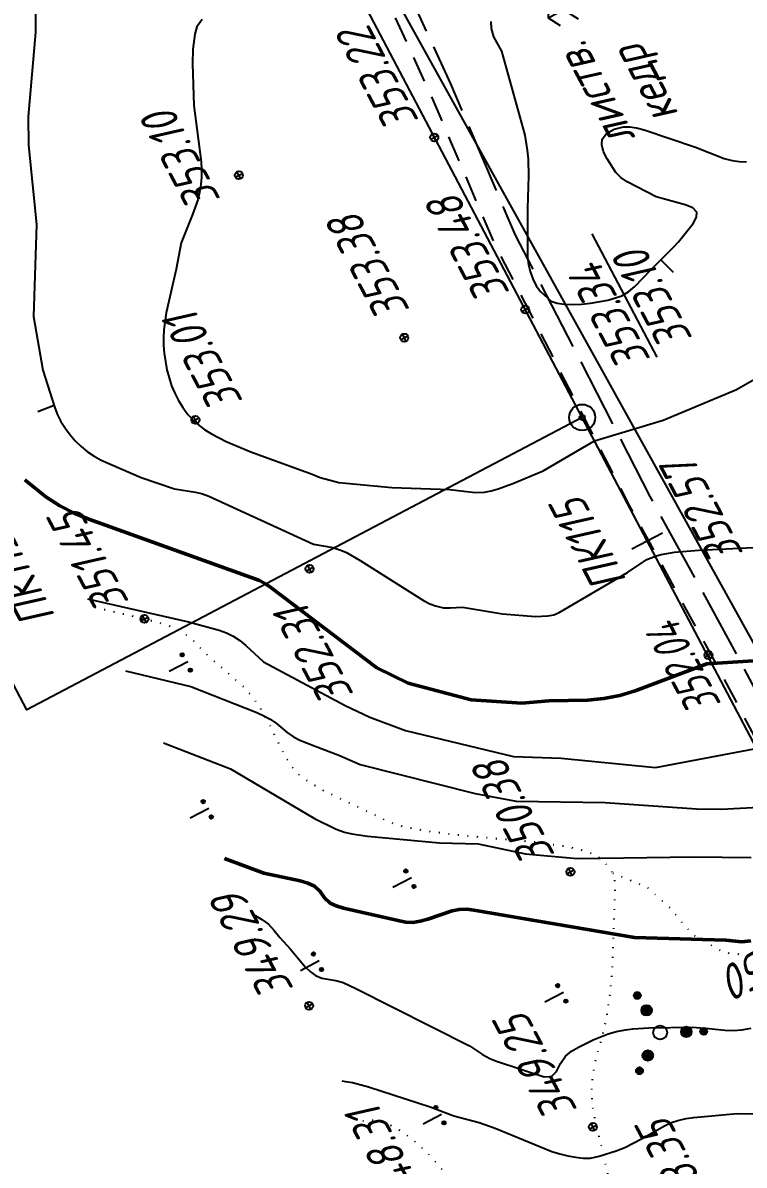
# Model space of a CAD drawing. Extents: x 1517348 to 1518464, y 2188576 to 2190606.
# Drawn here: x 1517520.8 to 1517603.7, y 2190026.5 to 2190157.8 of the extents above; entities that cross this region are included whole.
import ezdxf
from ezdxf.enums import TextEntityAlignment as Align

# ---------------------------------------------------------------- set-up
doc = ezdxf.new("R2010")
doc.units = 0
for name, pattern in [('ИИDash_30_20', [5, 3, -2]), ('ИИDash_80_20', [10, 8, -2]), ('ИИDot', [1, 0, -1])]:
    doc.linetypes.add(name, pattern=pattern)
for name, color, linetype, lineweight in [('ИИ_ГЕОПУНКТ_025', 7, 'Continuous', 25), ('ИИ_ДОРОГА_025', 7, 'Continuous', 25), ('ИИ_КОНТУР_025', 7, 'ИИDot', 25), ('ИИ_ОТМЕТКА_025', 7, 'Continuous', 25), ('ИИ_ПИКЕТАЖ_025', 7, 'Continuous', 25), ('ИИ_РАЗМЕР_025', 7, 'Continuous', 25), ('ИИ_РЕЛЬЕФ_025', 34, 'Continuous', 25), ('ИИ_РЕЛЬЕФ_050', 34, 'Continuous', 50), ('ИИ_ТРАССА_ТРУБ_025', 7, 'Continuous', 25), ('ИИ_УГОДЬЯ_025', 7, 'Continuous', 25)]:
    doc.layers.add(name, color=color, linetype=linetype, lineweight=lineweight)
doc.styles.add('VNIPISIMPLEXCUR', font='simplex.shx', dxfattribs={"width": 0.8, "oblique": 15})
doc.dimstyles.new('ИИ-2000-м-dm$0', dxfattribs={"dimscale": 2, "dimtxt": 2.5, "dimasz": 2.5, "dimexe": 1.25, "dimexo": 0, "dimgap": 1, "dimtad": 1, "dimtoh": 1, "dimzin": 1, "dimdsep": 46, "dimtxsty": 'VNIPISIMPLEXCUR', "dimblk": 'OBLIQUE', "dimcen": 2.5, "dimaunit": 1, "dimadec": 4, "dimazin": 0, "dimtfac": 1, "dimtmove": 1, "dimatfit": 2, "dimfxl": 1, "dimarcsym": 0})
doc.dimstyles.new('ИИ-2000-м-dm$2', dxfattribs={"dimscale": 2, "dimtxt": 2.5, "dimasz": 2.5, "dimexe": 1.25, "dimexo": 0, "dimgap": 1, "dimtad": 2, "dimtoh": 1, "dimzin": 1, "dimdsep": 46, "dimtxsty": 'VNIPISIMPLEXCUR', "dimcen": 2.5, "dimaunit": 1, "dimazin": 0, "dimtfac": 1, "dimtmove": 1, "dimatfit": 2, "dimfxl": 1, "dimarcsym": 0})

# ---------------------------------------------------------------- blocks, each defined once
blk = doc.blocks.new('ИИ053672А')
at = {"color": 0, "linetype": 'Continuous'}
for points in [[(0.6999999999999886, 3.095854811567278), (0, 3.5), (-0.6999999999999886, 3.095854811567278)], [(0, 3.5), (0, 0), (0.6999999999999886, 0)], [(0.8499999999999943, 2.009252271188814), (0, 2.5), (-0.8499999999999943, 2.009252271188814)], [(1, 0.9226497308103774), (0, 1.5), (-1, 0.9226497308103774)]]:
    blk.add_lwpolyline(points, dxfattribs=at)
at = {"color": 0, "linetype": 'Continuous', "style": 'VNIPISIMPLEXCUR', "oblique": 15, "width": 0.8}
blk.add_attdef('RACE1', text='', height=2, dxfattribs=at).set_placement((-2, 2.25), align=Align.RIGHT)
blk.add_attdef('HEIGHT', (2, 2.25), '', height=2, dxfattribs=at)
blk.add_attdef('DISTANCE', text='', height=2, dxfattribs=at).set_placement((8.5, 1.75), align=Align.MIDDLE_LEFT)
blk.add_attdef('RACE2', text='', height=2, dxfattribs=at).set_placement((-2, 1.25), align=Align.TOP_RIGHT)
blk.add_attdef('THICKNESS', text='', height=2, dxfattribs=at).set_placement((2, 1.25), align=Align.TOP_LEFT)
blk = doc.blocks.new('ИИ05407')
at = {"linetype": 'Continuous', "lineweight": 25}
h = blk.add_hatch(color=0, dxfattribs=at)
edge = h.paths.add_edge_path()
edge.add_arc((-0.4999999999999995, 0.1), 0.1, 0, 360)
h = blk.add_hatch(color=0, dxfattribs=at)
edge = h.paths.add_edge_path()
edge.add_arc((0.5000000000000007, 0.1), 0.1, 0, 360)
at = {"color": 0, "linetype": 'Continuous', "lineweight": 25}
blk.add_lwpolyline([(0, 0), (0, 1.2)], dxfattribs=at)
for centre in [(-0.4999999999999995, 0.1), (0.5000000000000007, 0.1)]:
    blk.add_circle(centre, 0.1, dxfattribs=at)
blk = doc.blocks.new('ИИ053952')
at = {"linetype": 'Continuous', "lineweight": 25}
h = blk.add_hatch(color=0, dxfattribs=at)
edge = h.paths.add_edge_path()
edge.add_arc((-1.308630616908658, 2.130137532763825), 0.2, 0, 360)
h = blk.add_hatch(color=0, dxfattribs=at)
edge = h.paths.add_edge_path()
edge.add_arc((-0.7851783701452177, 1.278082519658284), 0.3, 0, 360)
h = blk.add_hatch(color=0, dxfattribs=at)
edge = h.paths.add_edge_path()
edge.add_arc((1.499441115229502, 0.04094315521868452), 0.3, 0, 360)
h = blk.add_hatch(color=0, dxfattribs=at)
edge = h.paths.add_edge_path()
edge.add_arc((2.49906852538254, 0.06823859203112193), 0.2, 0, 360)
h = blk.add_hatch(color=0, dxfattribs=at)
edge = h.paths.add_edge_path()
edge.add_arc((-0.7142627450842838, -1.319025674876968), 0.3, 0, 360)
h = blk.add_hatch(color=0, dxfattribs=at)
edge = h.paths.add_edge_path()
edge.add_arc((-1.190437908473882, -2.198376124794947), 0.2, 0, 360)
at = {"color": 0, "linetype": 'Continuous', "lineweight": 25}
for centre, radius in [((-1.308630616908658, 2.130137532763825), 0.2), ((-0.7851783701452177, 1.278082519658284), 0.3), ((0, 0), 0.4), ((1.499441115229502, 0.04094315521868452), 0.3), ((2.49906852538254, 0.06823859203112193), 0.2), ((-0.7142627450842838, -1.319025674876968), 0.3), ((-1.190437908473882, -2.198376124794947), 0.2)]:
    blk.add_circle(centre, radius, dxfattribs=at)
blk = doc.blocks.new('PICKET')
at = {"color": 0, "linetype": 'Continuous', "lineweight": 25}
for p, q in [((-0.2299999999999898, 0), (0.2299999999999898, 0)), ((0, 0.2299999999999898), (0, -0.2299999999999898))]:
    blk.add_line(p, q, dxfattribs=at)
blk.add_circle((0, 0), 0.23, dxfattribs=at)
at = {"color": 0, "linetype": 'Continuous', "style": 'VNIPISIMPLEXCUR', "oblique": 15, "width": 0.8}
blk.add_attdef('OTMETKA', (1.25, 0.3000000000000114), '', height=2, dxfattribs=at)
at = {"color": 8, "linetype": 'Continuous', "style": 'VNIPISIMPLEXCUR', "oblique": 15, "width": 0.8, "flags": 1}
blk.add_attdef('NOMER', (1.25, -2.699999999999989), '', height=2, dxfattribs=at)
blk = doc.blocks.new('ИИ050052Р')
at = {"linetype": 'Continuous', "lineweight": 25}
h = blk.add_hatch(color=0, dxfattribs=at)
edge = h.paths.add_edge_path()
edge.add_arc((0, 0), 0.15, 0, 360)
at = {"color": 0, "linetype": 'Continuous', "lineweight": 25}
for radius in [0.75, 0.15]:
    blk.add_circle((0, 0), radius, dxfattribs=at)
at = {"color": 0, "linetype": 'Continuous', "style": 'VNIPISIMPLEXCUR', "oblique": 15, "width": 0.8}
for tag, p in [('CENTRE', (1.449999999999999, 0.6999999999999993)), ('HEIGHT', (1.449999999999999, -2.699999999999999))]:
    blk.add_attdef(tag, p, '', height=2, dxfattribs=at)
for tag, p in [('NUMBER', (-2, -1)), ('STATIONING', (-2, -4.399999999999999)), ('ALPHA', (-2, -7.799999999999999))]:
    blk.add_attdef(tag, text='', height=2, dxfattribs=at).set_placement(p, align=Align.RIGHT)
at = {"color": 253, "linetype": 'Continuous', "style": 'VNIPISIMPLEXCUR', "oblique": 15, "width": 0.8, "flags": 1}
blk.add_attdef('NOTE', text='', height=1.6, dxfattribs=at).set_placement((-2, -10.8), align=Align.RIGHT)
blk = doc.blocks.new('ИИ15001')
at = {"color": 0, "linetype": 'Continuous', "lineweight": 25}
blk.add_lwpolyline([(0, 1), (0, -1)], dxfattribs=at)
at = {"color": 0, "linetype": 'Continuous', "lineweight": 25, "style": 'VNIPISIMPLEXCUR', "oblique": 15, "width": 0.8}
blk.add_attdef('STATIONING', text='', height=2, dxfattribs=at).set_placement((0, 2), align=Align.CENTER)
at = {"color": 7, "linetype": 'Continuous', "lineweight": 25, "style": 'VNIPISIMPLEXCUR', "oblique": 15, "width": 0.8}
blk.add_attdef('HEIGHT', text='', height=2, dxfattribs=at).set_placement((0, -2), align=Align.TOP_CENTER)
blk = doc.blocks.new('ИИ15002')
at = {"linetype": 'Continuous', "lineweight": 25}
h = blk.add_hatch(color=0, dxfattribs=at)
edge = h.paths.add_edge_path()
edge.add_arc((0, 0), 0.3, 0, 360)
at = {"color": 0, "linetype": 'Continuous', "lineweight": 25}
blk.add_circle((0, 0), 0.3, dxfattribs=at)
at = {"color": 0, "linetype": 'Continuous', "style": 'VNIPISIMPLEXCUR', "oblique": 15, "width": 0.8}
blk.add_attdef('STATIONING', (1, 1.3), '', height=2, rotation=90, dxfattribs=at)
at = {"color": 7, "linetype": 'Continuous', "style": 'VNIPISIMPLEXCUR', "oblique": 15, "width": 0.8}
blk.add_attdef('HEIGHT', text='', height=2, dxfattribs=at).set_placement((0, -1.3), align=Align.TOP_CENTER)
blk = doc.blocks.new('ИИ053296')
at = {"color": 0, "linetype": 'Continuous', "lineweight": 25}
blk.add_lwpolyline([(0, 0), (1, 0)], dxfattribs=at)
blk = doc.blocks.new('*D23')
at = {"layer": 'Defpoints', "color": 0, "transparency": 16777216}
for p in [(1517433.621501465, 2190485.815147317), (1517814.440990922, 2189993.765485427), (1517710.22396593, 2189950.843444816), (1517583.524995303, 2189878.794785678), (1518412.378345602, 2188627.849851612)]:
    blk.add_point(p, dxfattribs=at)
at = {"layer": 'ИИ_РАЗМЕР_025', "color": 0, "lineweight": -2, "transparency": 16777216}
for p, q in [((1517701.869198599, 2189947.558260646), (1517694.819576247, 2189960.940495218)), ((1517709.197025908, 2189948.667662895), (1517701.869198599, 2189947.558260646))]:
    blk.add_line(p, q, dxfattribs=at)
blk.add_arc((1517718.097446287, 2189945.797025238), 9.351900528215149, 142.4771374304417, 181.7709000662602, dxfattribs=at)
at = {"layer": 'ИИ_РАЗМЕР_025', "color": 0, "transparency": 16777216}
for points in [[(1517710.250687985, 2189952.002795828), (1517711.11002611, 2189950.983327453), (1517713.738762169, 2189954.071076014)], [(1517709.396538201, 2189945.670653224), (1517708.103486539, 2189945.345391518), (1517709.725797489, 2189941.628867385)]]:
    blk.add_solid(points, dxfattribs=at)
at = {"layer": 'ИИ_РАЗМЕР_025', "color": 0, "transparency": 16777216, "insert": (1517695.120068084, 2189953.115974297), "char_height": 4, "attachment_point": 5, "rotation": 117.77979618591773, "style": 'VNIPISIMPLEXCUR'}
blk.add_mtext("88°41'", dxfattribs=at)
blk = doc.blocks.new('_Oblique')
at = {"color": 0, "linetype": 'ByBlock', "lineweight": -2}
blk.add_line((-0.5, -0.5), (0.5, 0.5), dxfattribs=at)
blk = doc.blocks.new('*D27')
at = {"layer": 'Defpoints', "color": 0, "transparency": 16777216}
for p in [(1517483.755288702, 2190304.733100993), (1518396.803185446, 2188657.416037757), (1518396.803185446, 2188657.416037757)]:
    blk.add_point(p, dxfattribs=at)
at = {"layer": 'ИИ_РАЗМЕР_025', "color": 0, "lineweight": -2, "transparency": 16777216}
for p, q in [((1517483.755288702, 2190304.733100992), (1517481.568697301, 2190303.521152955)), ((1517483.755288702, 2190304.733100992), (1518396.803185446, 2188657.416037756)), ((1518396.803185446, 2188657.416037756), (1518394.616594044, 2188656.20408972))]:
    blk.add_line(p, q, dxfattribs=at)
at = {"layer": 'ИИ_РАЗМЕР_025', "color": 0, "lineweight": -2, "transparency": 16777216, "xscale": 4, "yscale": 4, "zscale": 4}
for p, rotation in [((1517483.755288702, 2190304.733100992), 118.9980081626661), ((1518396.803185446, 2188657.416037756), 298.9980081626661)]:
    blk.add_blockref('_Oblique', p, dxfattribs=dict(at, rotation=rotation))
at = {"layer": 'ИИ_РАЗМЕР_025', "color": 0, "transparency": 16777216, "insert": (1517937.655327392, 2189479.620231731), "char_height": 4, "attachment_point": 5, "rotation": 118.9980081626661, "style": 'VNIPISIMPLEXCUR'}
blk.add_mtext('1883.43', dxfattribs=at)

msp = doc.modelspace()

# ---------------------------------------------------------------- linework, layer by layer
at = {"layer": 'ИИ_ГЕОПУНКТ_025'}
for points in [[(1517593.676009426, 2190119.374170131), (1517586.194043017, 2190133.57711953)], [(1517585.06, 2190112.46), (1517521.256931436, 2190078.849205344), (1517506.368600413, 2190107.111589937)]]:
    msp.add_lwpolyline(points, dxfattribs=at)
at = {"layer": 'ИИ_ДОРОГА_025', "linetype": 'ИИDash_80_20', "flags": 128}
msp.add_lwpolyline([(1517446.319362312, 2190384.67947373), (1517460.936091589, 2190356.707443688), (1517471.71646246, 2190335.492650948), (1517488.862448593, 2190302.777117058), (1517501.972016227, 2190277.143003955), (1517520.373258688, 2190241.960729805), (1517529.567670841, 2190224.008195496), (1517543.82000587, 2190197.367925347), (1517556.260604475, 2190178.704758228), (1517562.431063656, 2190167.125001888), (1517569.920295173, 2190150.810719987), (1517577.373067895, 2190133.408673869), (1517584.094475119, 2190120.380808467), (1517592.846709528, 2190103.387415843), (1517602.80841393, 2190085.198301814), (1517615.806557991, 2190060.52348882), (1517627.403795447, 2190038.093585961), (1517634.270374797, 2190025.414855174), (1517639.826977019, 2190014.861783984), (1517641.143843273, 2190012.170209758), (1517647.098179724, 2190000)], dxfattribs=at)
at = {"layer": 'ИИ_ДОРОГА_025', "linetype": 'ИИDash_30_20', "flags": 128}
msp.add_lwpolyline([(1517444.015006611, 2190383.475337192), (1517458.624888015, 2190355.516411921), (1517469.405973226, 2190334.300213427), (1517486.55351972, 2190301.581702277), (1517499.662591567, 2190275.948558623), (1517518.064187442, 2190240.765608764), (1517527.264140442, 2190222.802255682), (1517541.586815313, 2190196.03050726), (1517554.026218153, 2190177.369134006), (1517560.10027968, 2190165.970281763), (1517567.54342403, 2190149.756394548), (1517575.019725521, 2190132.299409315), (1517581.783869718, 2190119.188708352), (1517590.550418367, 2190102.167521715), (1517600.517889998, 2190083.96787728), (1517613.501573544, 2190059.320515167), (1517625.105688407, 2190036.877310901), (1517631.976888507, 2190024.190048173), (1517637.508449087, 2190013.684535946), (1517638.08537361, 2190012.505346205), (1517650.016189876, 2189989.149599128), (1517658.785313835, 2189972.231542082), (1517661.191188359, 2189967.581960607)], dxfattribs=at)
at = {"layer": 'ИИ_КОНТУР_025', "flags": 128}
for points in [[(1517559.845124253, 2190031.588444077), (1517559.863269873, 2190031.594766439), (1517560.677654737, 2190031.6914023), (1517561.532758683, 2190031.615110604), (1517562.428581713, 2190031.365891351), (1517563.365123826, 2190030.943744541), (1517564.327115481, 2190030.371557688), (1517565.299287134, 2190029.672218308), (1517566.281638787, 2190028.8457264), (1517567.274170439, 2190027.892081964), (1517568.276882089, 2190026.811285002), (1517569.289773739, 2190025.603335511), (1517570.312845389, 2190024.268233493), (1517572.386983684, 2190021.36025426), (1517573.432960331, 2190020.074741818), (1517574.484026978, 2190018.94944162), (1517575.540183624, 2190017.984353666), (1517576.60143027, 2190017.179477958), (1517577.667766916, 2190016.534814493), (1517578.739193561, 2190016.050363273), (1517579.815710205, 2190015.726124298), (1517581.800776552, 2190015.380269424), (1517582.66351702, 2190015.314150109), (1517583.439729017, 2190015.31923621), (1517584.129412543, 2190015.395527727), (1517584.732567599, 2190015.543024659), (1517585.249194184, 2190015.761727006), (1517585.679292299, 2190016.051634769), (1517586.748175314, 2190017.119716), (1517587.633821084, 2190018.370896872), (1517588.122453128, 2190019.306739474), (1517588.320959914, 2190019.814078089), (1517588.565276241, 2190020.943192773), (1517588.605996237, 2190022.224890729), (1517588.443119904, 2190023.659171958), (1517586.367702032, 2190032.596727877), (1517586.23409038, 2190033.608862475), (1517586.174282657, 2190034.631169276), (1517586.188278862, 2190035.663648278), (1517586.276078996, 2190036.706299483), (1517586.437683058, 2190037.759122889), (1517586.673091048, 2190038.822118499), (1517587.310565478, 2190041.006888845), (1517587.859982277, 2190043.43018565), (1517588.266588109, 2190046.120271435), (1517588.530382975, 2190049.077146199), (1517588.846913346, 2190058.310618421), (1517588.821427128, 2190059.234035634), (1517588.58729141, 2190060.047812289), (1517588.119019973, 2190060.820899657), (1517587.416612817, 2190061.553297736), (1517586.977608345, 2190061.904238293), (1517586.384534063, 2190062.24013769), (1517585.541854093, 2190062.556127088), (1517584.449568433, 2190062.852206487), (1517583.107677084, 2190063.128375888), (1517579.675077319, 2190063.620984692), (1517570.777402584, 2190064.431664127), (1517567.237913741, 2190064.878498381), (1517564.62558827, 2190065.374456262), (1517563.667111798, 2190065.640856564), (1517562.31436642, 2190066.211988585), (1517555.508366327, 2190069.466618365), (1517553.687078622, 2190070.511226071), (1517552.50352315, 2190071.404928155), (1517551.670979957, 2190072.35776411), (1517550.902729093, 2190073.579773428), (1517549.160981344, 2190077.135434819), (1517547.974170316, 2190079.251260179), (1517547.205570948, 2190080.30540811), (1517546.271197631, 2190081.34951671), (1517544.558811506, 2190082.896855866), (1517542.298236872, 2190084.844520519), (1517540.958844867, 2190086.173500279), (1517540.183968299, 2190086.991092557), (1517539.184289098, 2190087.71895673), (1517537.908316333, 2190088.351445585), (1517536.356050003, 2190088.888559121), (1517528.70419257, 2190090.703932983)], [(1517615.828409798, 2190054.820244189), (1517612.474613229, 2190051.71417243), (1517608.313464475, 2190050.192940168), (1517601.412059382, 2190050.902851621), (1517597.859847824, 2190052.931161304), (1517595.119572005, 2190056.075042846), (1517592.582294732, 2190058.407603578), (1517588.58729141, 2190060.047812289)]]:
    msp.add_lwpolyline(points, dxfattribs=at)
at = {"layer": 'ИИ_РЕЛЬЕФ_025'}
for points, elevation in [([(1517522.339208351, 2190170.410667079), (1517522.2599, 2190156.756363636), (1517521.412425, 2190147.03), (1517521.448109091, 2190143.779090909), (1517522.346892308, 2190134.651538461), (1517522.0249, 2190124.047857143), (1517523.0999, 2190117.905), (1517524.462508734, 2190113.54771953), (1517524.790712482, 2190112.745619813), (1517525.169958065, 2190112.007096774), (1517525.678338462, 2190111.197833254), (1517526.223949798, 2190110.456157582), (1517526.822134383, 2190109.769359216), (1517527.488234527, 2190109.124727615), (1517528.237592537, 2190108.509552239), (1517528.975598002, 2190108.013664114), (1517529.799174728, 2190107.562219725), (1517534.383810689, 2190105.547418151), (1517538.202803226, 2190104.258387097), (1517540.614803324, 2190103.880602139), (1517541.426921832, 2190103.673558298), (1517542.155873351, 2190103.409413378), (1517554.18723562, 2190097.890318436), (1517556.414984835, 2190097.520673685), (1517557.3385, 2190097.212238), (1517557.977543058, 2190096.915879519), (1517559.533830764, 2190096.022792014), (1517566.831893033, 2190091.398246272), (1517567.568253508, 2190091.03398983), (1517568.205606531, 2190090.784354955), (1517569.11460042, 2190090.587248816), (1517569.875623231, 2190090.570008754), (1517571.308886207, 2190090.643448276), (1517575.9179, 2190089.89806), (1517579.7139, 2190089.571433333), (1517581.118776867, 2190089.643645333), (1517581.7939, 2190089.7661), (1517582.419468251, 2190090.03022636), (1517590.281843751, 2190094.622531251), (1517592.477438796, 2190096.115810586), (1517593.471764707, 2190096.523725491), (1517594.126623834, 2190096.695846108), (1517595.685492087, 2190096.954799016), (1517598.476794463, 2190097.188158699), (1517605.518333334, 2190097.55175)], 352.5), ([(1517541.392479833, 2190158.199692518), (1517540.792184412, 2190157.346744601), (1517540.559668357, 2190156.527118128), (1517540.32712037, 2190154.813687841), (1517540.286503956, 2190153.106136704), (1517540.443372115, 2190148.327122468), (1517541.276798406, 2190141.842945208), (1517541.323944974, 2190140.948086208), (1517541.320751508, 2190140.075243632), (1517541.256430861, 2190139.229135287), (1517541.107068738, 2190138.331554623), (1517540.886823151, 2190137.464975141), (1517540.299112473, 2190135.796203247), (1517538.992829337, 2190132.515892411), (1517538.396307894, 2190129.522559071), (1517537.278134157, 2190124.470787392), (1517537.004424528, 2190122.538114611), (1517536.941952514, 2190121.609507888), (1517536.941466166, 2190120.712342555), (1517537.012263336, 2190119.851334821), (1517537.351244335, 2190117.920728152), (1517537.591334834, 2190116.996193065), (1517537.887387783, 2190116.100044174), (1517538.24607502, 2190115.233186998), (1517538.674068386, 2190114.396527064), (1517539.178039717, 2190113.590969892), (1517539.764660853, 2190112.817421006), (1517540.440603633, 2190112.076785927), (1517541.035763238, 2190111.54136637), (1517541.711292874, 2190111.038847536), (1517542.4588784, 2190110.565825901), (1517544.136960558, 2190109.69466014), (1517546.986649444, 2190108.524052422), (1517554.023916767, 2190105.951465489), (1517554.951642019, 2190105.552186855), (1517557.092101496, 2190104.993086012), (1517563.187805115, 2190104.41044128), (1517569.870996522, 2190104.179138655), (1517572.776502895, 2190103.821251601), (1517573.833079073, 2190103.87261385), (1517574.597704636, 2190104.02100596), (1517575.404900644, 2190104.251885294), (1517577.107708197, 2190104.884963579), (1517580.591914894, 2190106.303404255), (1517586.469709584, 2190109.78497916), (1517594.374405, 2190112.161508333), (1517602.771851619, 2190115.680653198), (1517609.075466619, 2190119.269611506)], 353), ([(1517574.55485773, 2190157.984898214), (1517574.59115204, 2190157.169627447), (1517574.885723419, 2190156.231361052), (1517575.801160374, 2190154.549642086), (1517578.458745253, 2190144.905542367), (1517578.75684933, 2190143.180753386), (1517578.85821255, 2190142.142540486), (1517578.89263628, 2190140.213231505), (1517578.75952049, 2190136.531153731), (1517578.765566791, 2190130.835425325), (1517578.877416835, 2190129.994777906), (1517579.071606894, 2190129.234834968), (1517579.387132122, 2190128.380067592), (1517579.761388856, 2190127.576255648), (1517580.27635252, 2190126.921807045), (1517581.483106096, 2190125.811355201), (1517582.168115786, 2190125.590160085), (1517583.007640365, 2190125.469252197), (1517583.958685338, 2190125.436939925), (1517584.978256208, 2190125.481531655), (1517586.023358477, 2190125.591335776), (1517588.018179226, 2190125.959814735), (1517588.881908713, 2190126.195106348), (1517589.599191611, 2190126.448843901), (1517590.432853644, 2190126.926153037), (1517591.092552056, 2190127.523823444), (1517592.942932967, 2190129.433630025), (1517595.554632606, 2190132.022390348), (1517596.119744253, 2190132.644875044), (1517597.800360885, 2190134.762061343), (1517598.192665937, 2190135.465008533), (1517598.226979583, 2190136.074382997), (1517597.764224225, 2190136.54603601), (1517596.888934542, 2190136.909421147), (1517593.55586379, 2190137.813974484), (1517590.235365127, 2190139.546796835), (1517589.510649835, 2190140.039007331), (1517588.912425789, 2190140.602023717), (1517587.939719347, 2190142.188495182), (1517587.505823683, 2190143.011095033), (1517587.298710176, 2190143.797598903), (1517587.339530387, 2190144.437565561), (1517587.84342717, 2190145.111756263), (1517588.730456298, 2190145.607760655), (1517589.823879162, 2190145.867241413), (1517590.515806569, 2190145.865975174), (1517591.313820425, 2190145.743135711), (1517592.196703438, 2190145.523037667), (1517598.088085631, 2190143.521639347), (1517601.362323196, 2190142.232528619), (1517602.307842312, 2190141.990518261), (1517603.091916063, 2190141.884175636), (1517603.942662803, 2190141.853485215)], 353.5), ([(1517528.237233575, 2190091.590206215), (1517539.838528571, 2190088.960042857), (1517543.345922877, 2190087.995130419), (1517544.174881003, 2190087.697388314), (1517544.946370588, 2190087.331829412), (1517545.72003843, 2190086.830840658), (1517546.427839455, 2190086.252124573), (1517548.43832799, 2190084.382729456), (1517557.80977377, 2190079.331147541), (1517560.679515385, 2190078.020128205), (1517564.7749, 2190076.466428571), (1517577.170136669, 2190073.499243673), (1517582.63626882, 2190073.306144656), (1517593.479073555, 2190072.229756107), (1517611.889935, 2190075.6955)], 351.5), ([(1517532.592279355, 2190083.324225045), (1517540.09946313, 2190081.543910559), (1517547.674871715, 2190078.526645527), (1517548.480481684, 2190078.153815717), (1517549.19964863, 2190077.772488049), (1517549.938575191, 2190077.268740291), (1517551.153047567, 2190076.235352902), (1517551.873333333, 2190075.751111111), (1517552.630265582, 2190075.367771912), (1517554.367848555, 2190074.665313927), (1517557.114047059, 2190073.651764706), (1517559.538746154, 2190072.558479853), (1517572.772636525, 2190069.235189603), (1517577.479749379, 2190068.345346923), (1517587.683536364, 2190068.204948485), (1517598.199386218, 2190067.475379487), (1517601.0575, 2190067.432575), (1517617.50334695, 2190068.308107451)], 351), ([(1517536.940919776, 2190075.068928794), (1517544.636774424, 2190072.046443584), (1517554.298902985, 2190066.34), (1517556.806777562, 2190065.134122279), (1517557.764705195, 2190064.802337662), (1517558.576615328, 2190064.609104637), (1517560.395375345, 2190064.334796383), (1517568.672062162, 2190063.538648649), (1517573.090166667, 2190063.43620606), (1517578.549944445, 2190062.298944444), (1517584.478990909, 2190061.765554545), (1517597.8686875, 2190061.93375), (1517604.477291667, 2190061.887504167)], 350.5), ([(1517547.40822601, 2190055.19818632), (1517547.469757983, 2190055.192964409), (1517548.265806647, 2190054.74056583), (1517549.014440977, 2190054.192038405), (1517549.675570772, 2190053.466102388), (1517550.308688905, 2190052.68337492), (1517551.540440206, 2190051.327682739), (1517553.218750859, 2190049.321097498), (1517553.798769146, 2190048.759681488), (1517554.401941511, 2190048.319141931), (1517555.160520857, 2190048.002167398), (1517556.746811502, 2190047.729123455), (1517557.603343139, 2190047.489519446), (1517559.053340658, 2190046.818014867), (1517572.098771424, 2190040.22693367), (1517573.590001647, 2190039.234525854), (1517574.439135259, 2190038.768493369), (1517575.220738645, 2190038.442850911), (1517580.70479552, 2190036.674049843), (1517581.51671191, 2190036.687032628), (1517582.10441452, 2190037.276356577), (1517582.568450761, 2190038.200319076), (1517583.154376153, 2190039.049256926), (1517583.838591328, 2190039.590859216), (1517584.625525382, 2190040.076207893), (1517586.32593585, 2190040.906273522), (1517588.061708327, 2190041.586620401), (1517588.997338726, 2190041.855175385), (1517590.044066667, 2190042.073888889), (1517590.866238055, 2190042.186063588), (1517592.717087583, 2190042.30277123), (1517597.745752308, 2190042.385236923), (1517599.611415811, 2190042.227261696), (1517601.453000102, 2190042.023329805), (1517602.409911066, 2190041.990298856), (1517603.414980454, 2190042.049181236), (1517604.486267677, 2190042.234444445)], 349.5), ([(1517557.426565998, 2190036.179744566), (1517557.883613845, 2190036.135874346), (1517558.679000368, 2190035.991013628), (1517560.489071088, 2190035.517971005), (1517567.591860465, 2190033.220697674), (1517570.3235, 2190032.17117647), (1517573.234272066, 2190031.403303668), (1517575.077384975, 2190030.736586496), (1517581.588878396, 2190028.080622491), (1517582.501136708, 2190027.796740959), (1517583.403135002, 2190027.567454797), (1517584.292949522, 2190027.403000637), (1517585.168656517, 2190027.313615111), (1517586.028332231, 2190027.30953485), (1517586.993715814, 2190027.524659508), (1517588.970077699, 2190028.141586241), (1517589.96170836, 2190028.523684826), (1517591.873653419, 2190029.544712697), (1517594.520423182, 2190031.026464043), (1517595.318851857, 2190031.394050977), (1517596.064627778, 2190031.653402778), (1517597.002960159, 2190031.8638331), (1517597.844694561, 2190031.97588878), (1517602.885973333, 2190032.458073333), (1517606.469889581, 2190032.372125305)], 349)]:
    msp.add_lwpolyline(points, dxfattribs=dict(at, elevation=elevation))
at = {"layer": 'ИИ_РЕЛЬЕФ_050'}
for points, elevation in [([(1517521.022480658, 2190105.283576405), (1517523.451390201, 2190103.325168128), (1517525.036025373, 2190102.315522388), (1517526.707467028, 2190101.457016446), (1517528.388933008, 2190100.754889871), (1517547.987471763, 2190093.698032279), (1517548.670981081, 2190093.332432433), (1517549.268549097, 2190092.923814212), (1517561.467273222, 2190083.66166857), (1517565.079277556, 2190081.931082767), (1517572.308178786, 2190080.004266577), (1517578.133953584, 2190079.627352443), (1517581.208789566, 2190079.869787414), (1517585.712628641, 2190079.963995368), (1517587.565974773, 2190080.147387766), (1517589.380664223, 2190080.507468546), (1517591.148511153, 2190081.021216277), (1517599.391745119, 2190084.142820429), (1517611.849767187, 2190084.953773438)], 352), ([(1517543.944364021, 2190061.773852303), (1517548.4919, 2190060.064), (1517552.6386998, 2190059.183520614), (1517553.546086207, 2190058.907034571), (1517554.298296364, 2190058.562909091), (1517554.960882127, 2190057.94838263), (1517555.43437479, 2190057.251432791), (1517556.113675694, 2190056.628596393), (1517556.80628836, 2190056.304035314), (1517557.642068651, 2190056.031030214), (1517564.055032238, 2190054.589779137), (1517564.801135802, 2190054.444314525), (1517565.612338234, 2190054.409701223), (1517566.427926294, 2190054.537326843), (1517567.322952382, 2190054.800304086), (1517570.103486031, 2190055.751445136), (1517570.935091448, 2190055.905928455), (1517571.799849175, 2190055.917652236), (1517572.606123568, 2190055.829510402), (1517591.080826688, 2190052.665106175), (1517601.581772727, 2190052.349090909), (1517603.4202794, 2190052.176859806), (1517604.440863636, 2190052.29)], 350)]:
    msp.add_lwpolyline(points, dxfattribs=dict(at, elevation=elevation))
at = {"layer": 'ИИ_ТРАССА_ТРУБ_025', "color": 4}
msp.add_lwpolyline([(1517676.425706568, 2189939.01476061), (1517585.06, 2190112.46), (1517446.28, 2190375.86), (1517398.189337402, 2190467.149850845)], dxfattribs=at)
msp.add_lwpolyline([(1517676.425706568, 2189939.01476061), (1517585.06, 2190112.46), (1517446.28, 2190375.86), (1517398.189337402, 2190467.149850845)], dxfattribs=at)

# ---------------------------------------------------------------- block references
at = {"layer": 'ИИ_ГЕОПУНКТ_025'}
ref = msp.add_blockref('ИИ050052Р', (1517585.06, 2190112.46), dxfattribs=dict(at, xscale=2, yscale=2, zscale=2, rotation=117.7797222222222))
ref.add_attrib('NUMBER', 'Т.50715', dxfattribs={"layer": '0', "color": 0, "linetype": 'Continuous', "height": 3.999999999999998, "rotation": 117.7797222245429, "style": 'VNIPISIMPLEXCUR', "oblique": 14.99999999999995, "width": 0.8000000000000008}).set_placement((1517511.333730287, 2190094.693472133), align=Align.RIGHT)
ref.add_attrib('CENTRE', '353.34', (1517592.999989954, 2190119.115045178), dxfattribs={"layer": '0', "color": 0, "linetype": 'Continuous', "height": 3.999999999999998, "rotation": 117.7797222245429, "style": 'VNIPISIMPLEXCUR', "oblique": 14.99999999999995, "width": 0.8000000000000008})
ref.add_attrib('HEIGHT', '353.10', (1517597.818459963, 2190121.536207), dxfattribs={"layer": '0', "color": 0, "linetype": 'Continuous', "height": 3.999999999999998, "rotation": 117.7797222245429, "style": 'VNIPISIMPLEXCUR', "oblique": 14.99999999999995, "width": 0.8000000000000008})
ref.add_attrib('STATIONING', 'ПК115+16.04', dxfattribs={"layer": '0', "color": 0, "linetype": 'Continuous', "height": 3.999999999999998, "rotation": 117.7797222245429, "style": 'VNIPISIMPLEXCUR', "oblique": 14.99999999999995, "width": 0.8000000000000008}).set_placement((1517513.704263829, 2190110.288982053), align=Align.RIGHT)
at = {"layer": 'ИИ_ОТМЕТКА_025', "xscale": 2, "yscale": 2, "zscale": 2, "rotation": 117.7797222222222}
for p, values in [((1517568.07, 2190144.650000001, 353.22), {'OTMETKA': '353.22'}), ((1517578.52, 2190124.860000001, 353.48), {'OTMETKA': '353.48'}), ((1517534.7699, 2190089.3, 351.45), {'OTMETKA': '351.45'}), ((1517583.7099, 2190060.2201, 350.38), {'OTMETKA': '350.38'}), ((1517553.68301316, 2190044.82917106, 349.29), {'OTMETKA': '349.29'}), ((1517586.28950561, 2190030.9017879, 349.25), {'OTMETKA': '349.25'}), ((1517568.9699, 2190020.81, 348.31), {'OTMETKA': '348.31'}), ((1517602.6999, 2190018.71, 348.35), {'OTMETKA': '348.35'})]:
    msp.add_blockref('PICKET', p, dxfattribs=at).add_auto_attribs(values)
at = {"layer": 'ИИ_ОТМЕТКА_025'}
ref = msp.add_blockref('PICKET', (1517545.61, 2190140.3, 353.1), dxfattribs=dict(at, xscale=2, yscale=2, zscale=2, rotation=117.7797222222222))
ref.add_attrib('OTMETKA', '353.10', (1517543.585960904, 2190137.501856163, 353.1), dxfattribs={"layer": '0', "color": 0, "linetype": 'Continuous', "height": 4, "rotation": 117.7797222245429, "style": 'VNIPISIMPLEXCUR', "oblique": 15, "width": 0.8})
ref = msp.add_blockref('PICKET', (1517564.62, 2190121.63, 353.38), dxfattribs=dict(at, xscale=2, yscale=2, zscale=2, rotation=117.7797222222222))
ref.add_attrib('OTMETKA', '353.38', (1517565.336160824, 2190124.788865932, 353.38), dxfattribs={"layer": '0', "color": 0, "linetype": 'Continuous', "height": 4.000000000000001, "rotation": 117.7797222245429, "style": 'VNIPISIMPLEXCUR', "oblique": 14.99999999999939, "width": 0.7999999999999998})
ref = msp.add_blockref('PICKET', (1517540.62515036, 2190112.18364014, 353.01), dxfattribs=dict(at, xscale=2, yscale=2, zscale=2, rotation=117.7797222222222))
ref.add_attrib('OTMETKA', '353.01', (1517546.154744877, 2190114.31717633, 353.01), dxfattribs={"layer": '0', "color": 0, "linetype": 'Continuous', "height": 4.000000000000001, "rotation": 117.7797222245429, "style": 'VNIPISIMPLEXCUR', "oblique": 14.99999999999939, "width": 0.7999999999999998})
ref = msp.add_blockref('PICKET', (1517553.7399, 2190095.05, 352.31), dxfattribs=dict(at, xscale=2, yscale=2, zscale=2, rotation=117.7797222222222))
ref.add_attrib('OTMETKA', '352.31', (1517558.897808949, 2190080.593656015, 352.31), dxfattribs={"layer": '0', "color": 0, "linetype": 'Continuous', "height": 4, "rotation": 117.7797222245429, "style": 'VNIPISIMPLEXCUR', "oblique": 15, "width": 0.8})
ref = msp.add_blockref('PICKET', (1517599.56, 2190085.150000001, 352.04), dxfattribs=dict(at, xscale=2, yscale=2, zscale=2, rotation=117.7797222222222))
ref.add_attrib('OTMETKA', '352.04', (1517601.112681899, 2190079.504543667, 352.04), dxfattribs={"layer": '0', "color": 0, "linetype": 'Continuous', "height": 4, "rotation": 117.7797222245429, "style": 'VNIPISIMPLEXCUR', "oblique": 14.99999999999995, "width": 0.7})
at = {"layer": 'ИИ_ПИКЕТАЖ_025', "color": 4}
ref = msp.add_blockref('ИИ15001', (1517592.534739777, 2190098.270233639, 352.57), dxfattribs=dict(at, xscale=2, yscale=2, zscale=2, rotation=117.7789))
ref.add_attrib('STATIONING', 'ПК115', dxfattribs={"layer": '0', "color": 0, "linetype": 'Continuous', "lineweight": 25, "height": 3.999999999999997, "rotation": 117.7789000076465, "style": 'VNIPISIMPLEXCUR', "oblique": 15.00000000000003, "width": 0.8000000000000003}).set_placement((1517587.622417025, 2190098.674931605), align=Align.CENTER)
ref.add_attrib('HEIGHT', '352.57', dxfattribs={"layer": '0', "color": 7, "linetype": 'Continuous', "lineweight": 25, "height": 3.999999999999997, "rotation": 117.7789000076465, "style": 'VNIPISIMPLEXCUR', "oblique": 15.00000000000003, "width": 0.8000000000000003}).set_placement((1517597.148688302, 2190100.597512921), align=Align.TOP_CENTER)
ref = msp.add_blockref('ИИ15002', (1517615.555850867, 2190054.567817546, 349.93), dxfattribs=dict(at, xscale=2, yscale=2, zscale=2, rotation=117.7789050559178))
ref.add_attrib('STATIONING', '+50.50', (1517612.323372181, 2190055.125564391), dxfattribs={"layer": '0', "color": 0, "linetype": 'Continuous', "height": 4.000000000000002, "rotation": 207.7789050559177, "style": 'VNIPISIMPLEXCUR', "oblique": 14.99999999999995, "width": 0.7999999999999995})
ref.add_attrib('HEIGHT', '349.93', dxfattribs={"layer": '0', "color": 7, "linetype": 'Continuous', "height": 4.000000000000002, "rotation": 117.7789050559177, "style": 'VNIPISIMPLEXCUR', "oblique": 14.99999999999995, "width": 0.7999999999999997}).set_placement((1517619.819090189, 2190056.68140623), align=Align.TOP_CENTER)
at = {"layer": 'ИИ_РЕЛЬЕФ_025', "xscale": 2, "yscale": 2, "zscale": 2}
for p, rotation in [((1517594.110755487, 2190130.591195222, 353.5), 314.7472689759177), ((1517524.374639079, 2190113.828704613, 352.5), 200.8150582659177)]:
    msp.add_blockref('ИИ053296', p, dxfattribs=dict(at, rotation=rotation))
at = {"layer": 'ИИ_УГОДЬЯ_025'}
ref = msp.add_blockref('ИИ053672А', (1517587.361221159, 2190161.656085093), dxfattribs=dict(at, xscale=2, yscale=2, zscale=2, rotation=117.7797222222222))
ref.add_attrib('RACE1', 'листв.', dxfattribs={"layer": '0', "color": 0, "linetype": 'Continuous', "height": 4, "rotation": 117.7797222245429, "style": 'VNIPISIMPLEXCUR', "oblique": 15, "width": 0.8}).set_placement((1517585.244158429, 2190156.019770215), align=Align.RIGHT)
ref.add_attrib('RACE2', 'кедр', dxfattribs={"layer": '0', "color": 0, "linetype": 'Continuous', "height": 4, "rotation": 117.7797222245429, "style": 'VNIPISIMPLEXCUR', "oblique": 15, "width": 0.8}).set_placement((1517588.265965523, 2190153.808657389), align=Align.TOP_RIGHT)
ref.add_attrib('HEIGHT', '16', (1517580.355258047, 2190165.01423011), dxfattribs={"layer": '0', "color": 0, "linetype": 'Continuous', "height": 4, "rotation": 117.7797222245429, "style": 'VNIPISIMPLEXCUR', "oblique": 15, "width": 0.8})
ref.add_attrib('THICKNESS', '0.26', dxfattribs={"layer": '0', "color": 0, "linetype": 'Continuous', "height": 4, "rotation": 117.7797222245429, "style": 'VNIPISIMPLEXCUR', "oblique": 15, "width": 0.8}).set_placement((1517583.285062026, 2190164.029885151), align=Align.TOP_LEFT)
ref.add_attrib('DISTANCE', '5', dxfattribs={"layer": '0', "color": 0, "linetype": 'Continuous', "height": 4, "rotation": 117.7797222245429, "style": 'VNIPISIMPLEXCUR', "oblique": 15, "width": 0.8}).set_placement((1517576.341359953, 2190175.065509352), align=Align.MIDDLE_LEFT)
at = {"layer": 'ИИ_УГОДЬЯ_025', "xscale": 2, "yscale": 2, "zscale": 2, "rotation": 117.7797222222222}
for p in [(1517539.739453606, 2190084.378948168), (1517542.152333209, 2190067.500328091), (1517565.435776573, 2190059.523595338), (1517554.822939301, 2190049.9801503), (1517582.89407735, 2190046.342640791), (1517568.89407735, 2190032.342640791)]:
    msp.add_blockref('ИИ05407', p, dxfattribs=at)
at = {"layer": 'ИИ_УГОДЬЯ_025', "xscale": 2, "yscale": 2, "zscale": 2}
msp.add_blockref('ИИ053952', (1517594.026264919, 2190041.746445138), dxfattribs=at)

# ---------------------------------------------------------------- dimensions: what is measured, and where the dimension line sits
at = {"layer": 'ИИ_РАЗМЕР_025'}
dim = msp.add_angular_dim_2l(base=(1517710.22396593, 2189950.843444816), line1=((1518412.378345602, 2188627.849851611), (1517433.621501464, 2190485.815147317)), line2=((1517814.440990922, 2189993.765485427), (1517583.524995302, 2189878.794785678)), dimstyle='ИИ-2000-м-dm$2', override={"dimtxt": 2, "dimasz": 2, "dimgap": 0.5}, dxfattribs=at)
dim.commit()
dim.dimension.update_dxf_attribs({"geometry": '*D23', "text_midpoint": (1517695.120068084, 2189953.115974297), "dimtype": 162})
dim = msp.add_aligned_dim(p1=(1517483.755288703, 2190304.733100992), p2=(1518396.803185446, 2188657.416037756), distance=4.514621421512433e-10, dimstyle='ИИ-2000-м-dm$0', override={"dimtxt": 2, "dimasz": 2, "dimgap": 0.5, "dimzin": 0}, dxfattribs=at)
dim.commit()
dim.dimension.update_dxf_attribs({"geometry": '*D27', "text_midpoint": (1517937.655327392, 2189479.620231731)})

doc.saveas('drawing.dxf')
